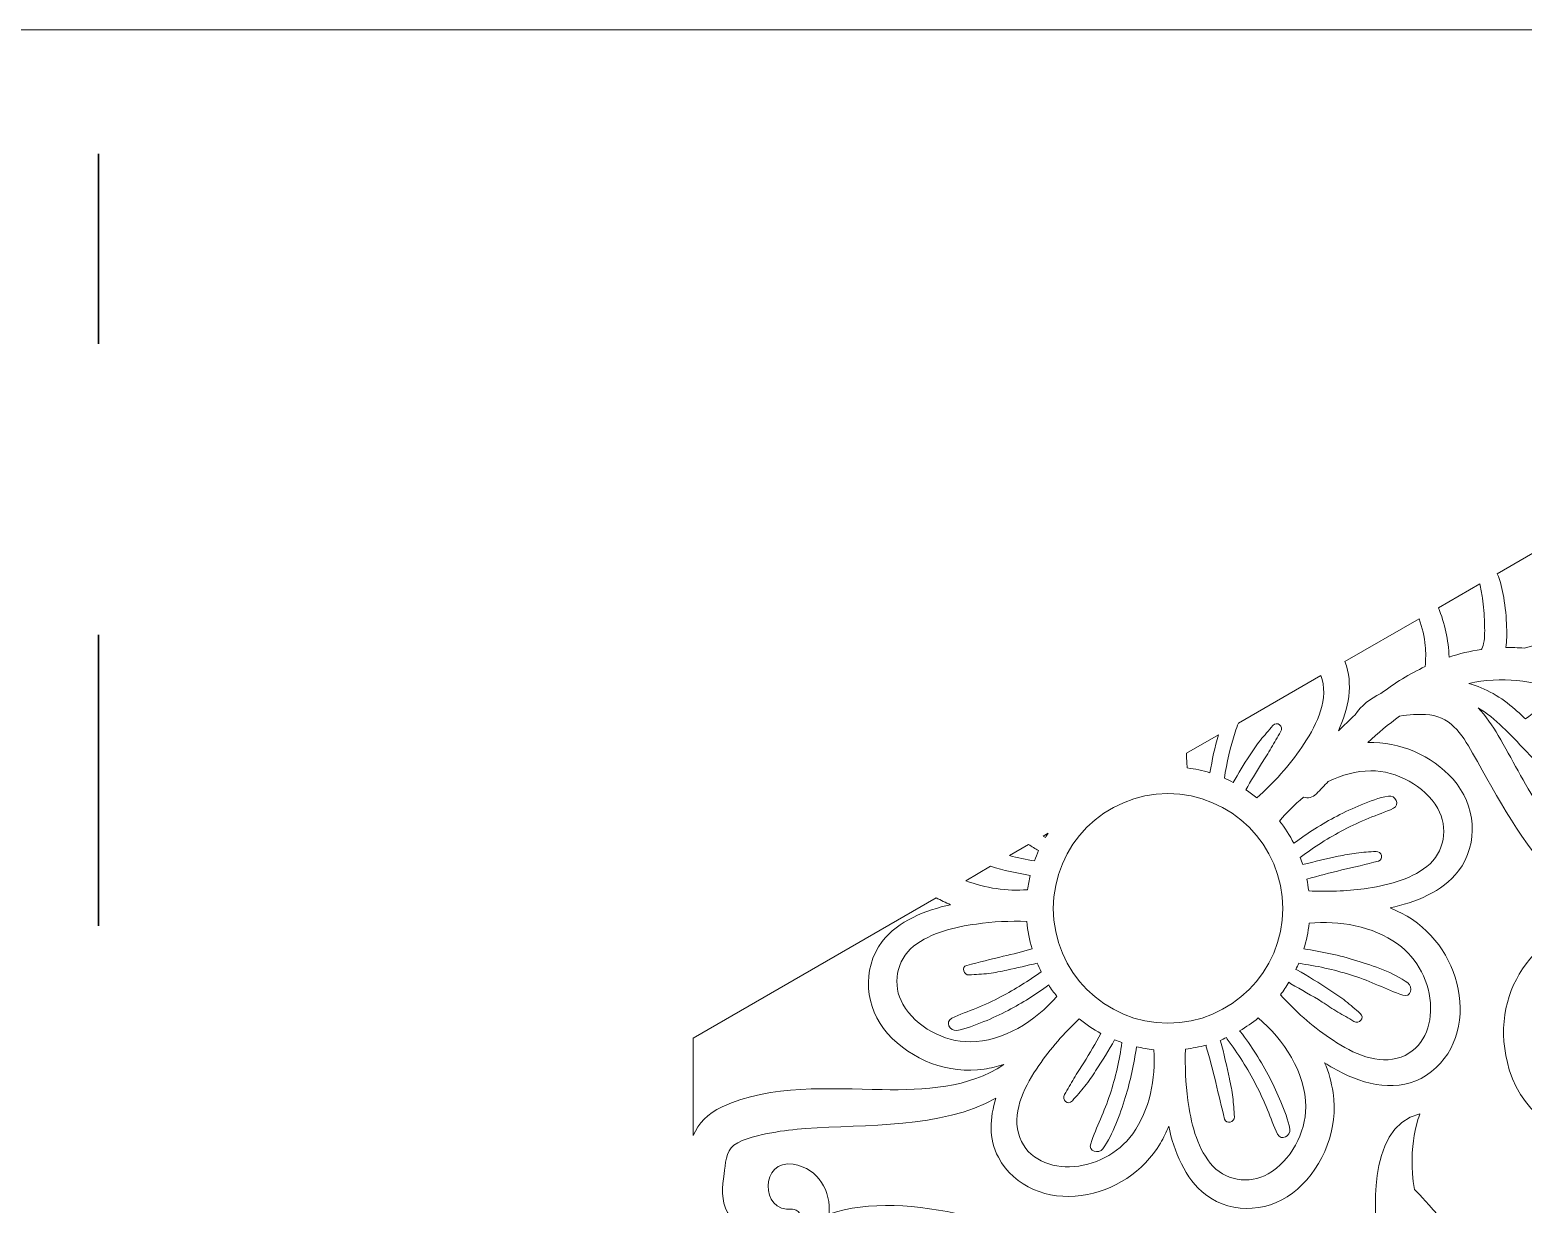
# Model space of a CAD drawing. Extents: x 7 to 992, y -718 to -282.
# Drawn here: x 745.9 to 851.8, y -365.7 to -282.5 of the extents above; entities that cross this region are included whole.
import ezdxf

# ---------------------------------------------------------------- set-up
doc = ezdxf.new("R2010")
doc.units = 0
doc.header["$MEASUREMENT"] = 0
doc.linetypes.add('AI-Linetype-6', pattern=[41.240002, 20.620001, -20.620001])
doc.layers.add('Layer 1', color=7, linetype='Continuous')

msp = doc.modelspace()

# ---------------------------------------------------------------- linework, layer by layer
at = {"layer": 'Layer 1', "color": 7, "linetype": 'AI-Linetype-6', "lineweight": 35, "true_color": 0xfffeff}
msp.add_lwpolyline([(750.8, -510.94), (750.8, -291.27)], dxfattribs=at)
at = {"layer": 'Layer 1', "lineweight": 0}
for points, knots in [([(515.44, -282.48), (515.44, -282.48), (265.44, -282.48), (265.44, -282.48), (265.44, -282.48), (259.14, -282.48), (259.14, -282.48), (259.14, -282.48), (27.26, -282.48), (27.26, -282.48), (27.26, -282.48), (27.26, -282.86), (27.26, -282.86), (27.26, -282.86), (25.9, -282.86), (25.9, -282.86), (25.9, -282.86), (24.9, -282.86), (24.9, -282.86), (24.9, -282.86), (7.49, -306.85), (7.49, -306.85), (7.49, -306.85), (7.49, -496.33), (7.49, -496.33), (7.49, -496.33), (24.9, -524.26), (24.9, -524.26), (24.9, -524.26), (25.04, -524.26), (25.04, -524.26), (25.04, -524.26), (25.9, -525.98), (25.9, -525.98), (25.9, -525.98), (34.58, -543.33), (34.58, -543.33), (34.58, -543.33), (85.48, -645.12), (85.48, -645.12), (85.48, -645.12), (85.48, -693.39), (85.48, -693.39), (85.48, -693.6), (85.49, -693.81), (85.49, -694.02), (85.35, -694.6), (85.27, -695.2), (85.27, -695.83), (85.27, -695.83), (85.27, -710.02), (85.27, -710.02), (85.27, -714.22), (88.67, -717.63), (92.87, -717.63), (92.87, -717.63), (107.07, -717.63), (107.07, -717.63), (107.48, -717.63), (107.89, -717.59), (108.29, -717.52), (108.74, -717.55), (109.19, -717.56), (109.64, -717.56), (109.64, -717.56), (182.16, -717.56), (182.16, -717.56), (182.56, -717.56), (182.97, -717.55), (183.37, -717.53), (183.74, -717.59), (184.13, -717.63), (184.52, -717.63), (184.52, -717.63), (198.72, -717.63), (198.72, -717.63), (202.92, -717.63), (206.32, -714.22), (206.32, -710.02), (206.32, -710.02), (206.32, -695.83), (206.32, -695.83), (206.32, -695.53), (206.3, -695.25), (206.27, -694.96), (206.3, -694.46), (206.32, -693.96), (206.33, -693.45), (206.33, -693.45), (206.33, -645.12), (206.33, -645.12), (206.33, -645.12), (257.2, -543.33), (257.2, -543.33), (257.2, -543.33), (259.14, -539.46), (259.14, -539.46), (259.14, -539.46), (266.76, -524.21), (266.76, -524.21), (266.76, -524.21), (266.76, -645.12), (266.76, -645.12), (266.76, -645.12), (363.47, -645.12), (363.47, -645.12), (363.74, -645.12), (364, -645.1), (364.27, -645.1), (364.76, -645.2), (365.27, -645.25), (365.79, -645.25), (365.79, -645.25), (379.98, -645.25), (379.98, -645.25), (384.18, -645.25), (387.59, -641.84), (387.59, -637.64), (387.59, -637.64), (387.59, -623.45), (387.59, -623.45), (387.59, -623.12), (387.56, -622.8), (387.52, -622.49), (387.56, -621.96), (387.58, -621.43), (387.58, -620.89), (387.58, -620.89), (387.58, -584.63), (387.58, -584.63), (387.58, -584.63), (508.12, -524.36), (508.12, -524.36), (508.12, -524.36), (508.12, -717.56), (508.12, -717.56), (508.12, -717.56), (544.38, -717.56), (544.38, -717.56), (545.28, -717.56), (546.17, -717.51), (547.05, -717.42), (547.05, -717.42), (560.83, -717.42), (560.83, -717.42), (565.03, -717.42), (568.44, -714.01), (568.44, -709.81), (568.44, -709.81), (568.44, -696.13), (568.44, -696.13), (568.53, -695.25), (568.59, -694.36), (568.59, -693.45), (568.59, -693.45), (568.59, -645.12), (568.59, -645.12), (568.59, -645.12), (689.44, -645.12), (689.44, -645.12), (689.44, -645.12), (689.44, -693.39), (689.44, -693.39), (689.44, -693.59), (689.45, -693.79), (689.46, -693.99), (689.34, -694.51), (689.28, -695.06), (689.28, -695.61), (689.28, -695.61), (689.28, -709.81), (689.28, -709.81), (689.28, -714.01), (692.69, -717.42), (696.89, -717.42), (696.89, -717.42), (710.98, -717.42), (710.98, -717.42), (711.84, -717.51), (712.72, -717.56), (713.61, -717.56), (713.61, -717.56), (749.9, -717.56), (749.9, -717.56), (749.9, -717.56), (749.9, -524.21), (749.9, -524.21), (749.9, -524.21), (870.73, -584.62), (870.73, -584.62), (870.73, -584.62), (870.73, -620.95), (870.73, -620.95), (870.73, -621.35), (870.74, -621.75), (870.76, -622.15), (870.71, -622.51), (870.67, -622.87), (870.67, -623.23), (870.67, -623.23), (870.67, -637.43), (870.67, -637.43), (870.67, -641.63), (874.08, -645.04), (878.28, -645.04), (878.28, -645.04), (892.48, -645.04), (892.48, -645.04), (892.58, -645.04), (892.69, -645.03), (892.79, -645.02), (893.49, -645.08), (894.19, -645.12), (894.9, -645.12), (894.9, -645.12), (991.58, -645.12), (991.58, -645.12), (991.58, -645.12), (991.58, -282.48), (991.58, -282.48), (991.58, -282.48), (515.44, -282.48), (515.44, -282.48)], [0, 0, 0, 0, 1, 1, 1, 2, 2, 2, 3, 3, 3, 4, 4, 4, 5, 5, 5, 6, 6, 6, 7, 7, 7, 8, 8, 8, 9, 9, 9, 10, 10, 10, 11, 11, 11, 12, 12, 12, 13, 13, 13, 14, 14, 14, 15, 15, 15, 16, 16, 16, 17, 17, 17, 18, 18, 18, 19, 19, 19, 20, 20, 20, 21, 21, 21, 22, 22, 22, 23, 23, 23, 24, 24, 24, 25, 25, 25, 26, 26, 26, 27, 27, 27, 28, 28, 28, 29, 29, 29, 30, 30, 30, 31, 31, 31, 32, 32, 32, 33, 33, 33, 34, 34, 34, 35, 35, 35, 36, 36, 36, 37, 37, 37, 38, 38, 38, 39, 39, 39, 40, 40, 40, 41, 41, 41, 42, 42, 42, 43, 43, 43, 44, 44, 44, 45, 45, 45, 46, 46, 46, 47, 47, 47, 48, 48, 48, 49, 49, 49, 50, 50, 50, 51, 51, 51, 52, 52, 52, 53, 53, 53, 54, 54, 54, 55, 55, 55, 56, 56, 56, 57, 57, 57, 58, 58, 58, 59, 59, 59, 60, 60, 60, 61, 61, 61, 62, 62, 62, 63, 63, 63, 64, 64, 64, 65, 65, 65, 66, 66, 66, 67, 67, 67, 68, 68, 68, 69, 69, 69, 70, 70, 70, 71, 71, 71, 72, 72, 72, 73, 73, 73, 74, 74, 74, 74]), ([(857.12, -319.79), (857.44, -320.33), (857.92, -320.66), (858.34, -321.1), (859.37, -322.19), (861.23, -321.24), (861.46, -319.95), (861.66, -318.84), (860.88, -317.93), (859.9, -317.74), (859.9, -317.74), (860, -317.51), (860, -317.51), (860.18, -317.13), (860.64, -316.89), (861, -316.72), (861.99, -316.26), (863.25, -316.29), (864.08, -317.05), (866.1, -318.86), (864.74, -321.39), (863.05, -322.83), (862.14, -323.61), (861.08, -324.38), (859.94, -324.81), (858.71, -325.28), (857.3, -325.16), (856.01, -325.36), (854.64, -325.57), (853.27, -325.89), (851.92, -326.31), (851.48, -326.27), (851.04, -326.26), (850.61, -326.26), (850.69, -325.79), (850.68, -325.3), (850.67, -324.82), (850.65, -324.12), (850.58, -323.41), (850.46, -322.72), (850.36, -322.16), (850.26, -321.55), (850, -321.03), (850, -321.03), (856.7, -317.16), (856.7, -317.16), (856.67, -317.31), (856.64, -317.46), (856.62, -317.61), (856.54, -318.37), (856.72, -319.13), (857.12, -319.79)], [0, 0, 0, 0, 1, 1, 1, 2, 2, 2, 3, 3, 3, 4, 4, 4, 5, 5, 5, 6, 6, 6, 7, 7, 7, 8, 8, 8, 9, 9, 9, 10, 10, 10, 11, 11, 11, 12, 12, 12, 13, 13, 13, 14, 14, 14, 15, 15, 15, 16, 16, 16, 17, 17, 17, 17]), ([(849.04, -325.98), (849.04, -325.98), (849.01, -326.13), (849.01, -326.13), (849.01, -326.13), (848.91, -326.35), (848.91, -326.35), (848.91, -326.35), (848.86, -326.41), (848.86, -326.41), (848.08, -326.52), (847.32, -326.7), (846.59, -326.94), (846.55, -325.74), (846.28, -324.54), (845.83, -323.44), (845.83, -323.44), (848.77, -321.74), (848.77, -321.74), (848.82, -322.08), (848.89, -322.41), (848.95, -322.76), (849.03, -323.34), (849.08, -323.92), (849.1, -324.51), (849.12, -325), (849.13, -325.5), (849.04, -325.98)], [0, 0, 0, 0, 1, 1, 1, 2, 2, 2, 3, 3, 3, 4, 4, 4, 5, 5, 5, 6, 6, 6, 7, 7, 7, 8, 8, 8, 9, 9, 9, 9]), ([(839.2, -327.26), (839.2, -327.26), (844.47, -324.23), (844.47, -324.23), (844.68, -324.84), (844.84, -325.52), (844.9, -326.13), (844.95, -326.6), (844.93, -327.11), (844.89, -327.61), (843.79, -328.13), (842.74, -328.78), (841.75, -329.53), (840.99, -329.88), (840.34, -330.38), (839.92, -331.03), (839.52, -331.4), (839.13, -331.78), (838.74, -332.16), (839.44, -330.63), (839.83, -328.84), (839.2, -327.26)], [0, 0, 0, 0, 1, 1, 1, 2, 2, 2, 3, 3, 3, 4, 4, 4, 5, 5, 5, 6, 6, 6, 7, 7, 7, 7]), ([(836.14, -333.32), (835.24, -334.65), (834.15, -335.85), (832.95, -336.92), (832.7, -336.72), (832.45, -336.53), (832.18, -336.36), (832.53, -335.73), (832.89, -335.1), (833.28, -334.49), (833.51, -334.12), (833.76, -333.76), (833.98, -333.38), (834.2, -333), (834.42, -332.62), (834.64, -332.24), (834.87, -331.85), (834.39, -331.45), (834.09, -331.8), (833.79, -332.14), (833.49, -332.48), (833.21, -332.83), (832.92, -333.17), (832.68, -333.56), (832.44, -333.93), (832.03, -334.55), (831.64, -335.19), (831.27, -335.82), (831.06, -335.72), (830.86, -335.62), (830.65, -335.53), (830.82, -334.42), (831.07, -333.32), (831.41, -332.26), (831.48, -332.04), (831.57, -331.83), (831.65, -331.62), (831.65, -331.62), (837.49, -328.25), (837.49, -328.25), (837.53, -328.34), (837.57, -328.43), (837.59, -328.53), (838.02, -330.22), (837.07, -331.97), (836.14, -333.32)], [0, 0, 0, 0, 1, 1, 1, 2, 2, 2, 3, 3, 3, 4, 4, 4, 5, 5, 5, 6, 6, 6, 7, 7, 7, 8, 8, 8, 9, 9, 9, 10, 10, 10, 11, 11, 11, 12, 12, 12, 13, 13, 13, 14, 14, 14, 15, 15, 15, 15]), ([(854.73, -329.36), (854.45, -329.55), (854.17, -329.74), (853.9, -329.93), (853.25, -330.37), (852.63, -330.85), (852.01, -331.32), (851.77, -331.1), (851.53, -330.87), (851.28, -330.66), (850.3, -329.78), (849.19, -329.15), (847.99, -328.81), (850.28, -328.3), (852.56, -328.59), (854.73, -329.36)], [0, 0, 0, 0, 1, 1, 1, 2, 2, 2, 3, 3, 3, 4, 4, 4, 5, 5, 5, 5]), ([(848.26, -333.74), (850.08, -336.99), (851.73, -340.14), (854.36, -342.85), (855.32, -343.83), (856.4, -344.71), (857.54, -345.45), (852.78, -346.18), (849.22, -350.71), (850.86, -356.2), (852.94, -363.13), (863.34, -361.86), (865.66, -368.81), (865.09, -369.37), (864.59, -369.96), (864.2, -370.55), (862.6, -372.98), (860.71, -377.25), (861.29, -380.43), (859.79, -381.16), (858.4, -382.08), (857.15, -383.16), (857.15, -383.16), (853.32, -378.06), (853.32, -378.06), (852.56, -373.47), (844.14, -364.67), (844.14, -364.67), (843.57, -361.61), (844.52, -359.31), (844.52, -359.31), (840.51, -360.27), (841.46, -367.35), (841.46, -367.35), (847.96, -371.17), (849.69, -380.35), (849.69, -380.35), (852.93, -382.22), (854.38, -384.17), (855, -385.3), (854.31, -386.09), (853.69, -386.94), (853.14, -387.84), (850.89, -386.7), (848.4, -385.98), (846.16, -384.81), (843.25, -383.28), (840.41, -381.62), (837.66, -379.8), (832.2, -376.2), (826.85, -372.18), (820.86, -369.46), (816.73, -367.59), (808.15, -364.48), (802.62, -366.43), (802.74, -364.82), (801.92, -363.2), (800.07, -362.89), (797.76, -362.5), (797.65, -366.31), (800.01, -366.08), (800.38, -366.05), (800.78, -366.59), (800.71, -366.94), (800.59, -367.54), (799.61, -367.82), (799.12, -367.9), (797.77, -368.15), (796.1, -367.56), (795.41, -366.31), (794.95, -365.48), (795.03, -364.47), (795.17, -363.57), (795.27, -362.87), (795.28, -361.99), (795.87, -361.54), (796.53, -361.03), (797.76, -360.81), (798.55, -360.66), (799.34, -360.5), (800.15, -360.42), (800.95, -360.36), (805.24, -360.04), (810.55, -360.39), (814.45, -358.2), (814.01, -359.59), (813.92, -361.08), (814.62, -362.39), (815.78, -364.54), (818.15, -365.43), (820.5, -365.1), (822.83, -364.77), (824.92, -363.43), (826.11, -361.4), (826.34, -361.01), (826.53, -360.6), (826.7, -360.19), (827.09, -361.97), (827.84, -363.91), (829.32, -365.04), (831.27, -366.53), (834.02, -366.27), (835.83, -364.66), (837.72, -362.96), (838.74, -360.34), (838.36, -357.81), (838.25, -357.08), (838.05, -356.37), (837.76, -355.69), (837.96, -355.81), (838.14, -355.95), (838.34, -356.06), (840.16, -357.11), (842.61, -357.87), (844.6, -356.8), (846.75, -355.65), (847.64, -353.27), (847.31, -350.92), (846.98, -348.59), (845.64, -346.51), (843.61, -345.31), (843.22, -345.08), (842.81, -344.9), (842.4, -344.72), (844.17, -344.33), (846.12, -343.59), (847.25, -342.1), (848.74, -340.15), (848.48, -337.4), (846.87, -335.6), (845.35, -333.9), (843.09, -332.92), (840.82, -333), (841.54, -332.33), (842.29, -331.7), (843.08, -331.13), (843.74, -331.01), (844.44, -330.99), (844.92, -331.01), (846.61, -331.07), (847.49, -332.37), (848.26, -333.74)], [0, 0, 0, 0, 1, 1, 1, 2, 2, 2, 3, 3, 3, 4, 4, 4, 5, 5, 5, 6, 6, 6, 7, 7, 7, 8, 8, 8, 9, 9, 9, 10, 10, 10, 11, 11, 11, 12, 12, 12, 13, 13, 13, 14, 14, 14, 15, 15, 15, 16, 16, 16, 17, 17, 17, 18, 18, 18, 19, 19, 19, 20, 20, 20, 21, 21, 21, 22, 22, 22, 23, 23, 23, 24, 24, 24, 25, 25, 25, 26, 26, 26, 27, 27, 27, 28, 28, 28, 29, 29, 29, 30, 30, 30, 31, 31, 31, 32, 32, 32, 33, 33, 33, 34, 34, 34, 35, 35, 35, 36, 36, 36, 37, 37, 37, 38, 38, 38, 39, 39, 39, 40, 40, 40, 41, 41, 41, 42, 42, 42, 43, 43, 43, 44, 44, 44, 45, 45, 45, 46, 46, 46, 47, 47, 47, 47]), ([(861.43, -345.12), (857.84, -343.58), (855.09, -340.71), (852.96, -337.5), (851.9, -335.88), (851.05, -334.16), (850.07, -332.49), (849.67, -331.82), (849.21, -331.13), (848.64, -330.53), (849.88, -331.29), (850.93, -332.41), (852.02, -333.59), (853.92, -335.63), (855.9, -337.57), (858.06, -339.33), (861.37, -342.04), (865.6, -344.86), (870, -345.66), (867.24, -346.56), (864.03, -346.23), (861.43, -345.12)], [0, 0, 0, 0, 1, 1, 1, 2, 2, 2, 3, 3, 3, 4, 4, 4, 5, 5, 5, 6, 6, 6, 7, 7, 7, 7]), ([(827.97, -333.75), (827.97, -333.75), (830.23, -332.44), (830.23, -332.44), (829.97, -333.33), (829.78, -334.23), (829.63, -335.14), (829.11, -334.98), (828.57, -334.87), (828.02, -334.8), (827.98, -334.45), (827.97, -334.1), (827.97, -333.75)], [0, 0, 0, 0, 1, 1, 1, 2, 2, 2, 3, 3, 3, 4, 4, 4, 4]), ([(841.03, -335), (842.88, -335), (844.84, -336.06), (845.78, -337.67), (846.57, -339.01), (846.25, -340.81), (845.02, -341.78), (843.78, -342.76), (842.11, -343.14), (840.57, -343.36), (839.27, -343.54), (837.95, -343.58), (836.63, -343.51), (836.6, -343.23), (836.56, -342.96), (836.5, -342.68), (837.32, -342.44), (838.15, -342.23), (838.98, -342.03), (839.85, -341.84), (840.71, -341.62), (841.58, -341.4), (841.98, -341.3), (841.79, -340.69), (841.41, -340.72), (840.94, -340.75), (840.47, -340.77), (840.01, -340.83), (839.58, -340.88), (839.15, -340.98), (838.73, -341.06), (837.89, -341.23), (837.05, -341.43), (836.22, -341.65), (836.16, -341.48), (836.1, -341.31), (836.03, -341.14), (837.01, -340.4), (838.05, -339.75), (839.13, -339.18), (839.71, -338.88), (840.3, -338.61), (840.9, -338.36), (841.48, -338.12), (842.07, -337.93), (842.64, -337.66), (843.15, -337.41), (842.77, -336.71), (842.28, -336.79), (841.61, -336.9), (840.98, -337.16), (840.36, -337.41), (839.77, -337.65), (839.2, -337.92), (838.64, -338.21), (837.57, -338.76), (836.55, -339.42), (835.58, -340.14), (835.29, -339.58), (834.95, -339.05), (834.57, -338.56), (835.05, -337.96), (835.63, -337.39), (836.27, -336.88), (836.57, -336.96), (836.9, -336.91), (837.18, -336.63), (837.46, -336.34), (837.74, -336.05), (838.02, -335.76), (838.97, -335.3), (839.99, -335.01), (841.03, -335)], [0, 0, 0, 0, 1, 1, 1, 2, 2, 2, 3, 3, 3, 4, 4, 4, 5, 5, 5, 6, 6, 6, 7, 7, 7, 8, 8, 8, 9, 9, 9, 10, 10, 10, 11, 11, 11, 12, 12, 12, 13, 13, 13, 14, 14, 14, 15, 15, 15, 16, 16, 16, 17, 17, 17, 18, 18, 18, 19, 19, 19, 20, 20, 20, 21, 21, 21, 22, 22, 22, 23, 23, 23, 24, 24, 24, 24]), ([(834.79, -344.76), (834.79, -349.24), (831.14, -352.89), (826.65, -352.89), (822.17, -352.89), (818.52, -349.24), (818.52, -344.76), (818.52, -340.27), (822.17, -336.62), (826.65, -336.62), (831.14, -336.62), (834.79, -340.27), (834.79, -344.76)], [0, 0, 0, 0, 1, 1, 1, 2, 2, 2, 3, 3, 3, 4, 4, 4, 4]), ([(817.79, -339.63), (817.79, -339.63), (818.15, -339.42), (818.15, -339.42), (818.09, -339.52), (818.01, -339.62), (817.96, -339.72), (817.96, -339.72), (817.79, -339.63), (817.79, -339.63)], [0, 0, 0, 0, 1, 1, 1, 2, 2, 2, 3, 3, 3, 3]), ([(815.4, -341.01), (815.4, -341.01), (816.76, -340.22), (816.76, -340.22), (817, -340.37), (817.23, -340.52), (817.47, -340.66), (817.37, -340.9), (817.27, -341.14), (817.19, -341.39), (816.58, -341.28), (815.99, -341.16), (815.4, -341.01)], [0, 0, 0, 0, 1, 1, 1, 2, 2, 2, 3, 3, 3, 4, 4, 4, 4]), ([(816.88, -342.42), (816.8, -342.75), (816.74, -343.09), (816.69, -343.43), (815.23, -343.54), (813.7, -343.33), (812.32, -342.79), (812.32, -342.79), (814.07, -341.77), (814.07, -341.77), (814.99, -342.06), (815.93, -342.26), (816.88, -342.42)], [0, 0, 0, 0, 1, 1, 1, 2, 2, 2, 3, 3, 3, 4, 4, 4, 4]), ([(806.38, -347.11), (804.9, -349.06), (805.16, -351.82), (806.77, -353.62), (808.46, -355.51), (811.09, -356.53), (813.61, -356.15), (814.09, -356.08), (814.55, -355.96), (815, -355.82), (812.54, -357.5), (809.36, -357.64), (806.38, -357.6), (802.64, -357.54), (798.52, -357.21), (795.03, -358.82), (793.97, -359.31), (793.35, -360), (792.98, -360.85), (792.98, -360.85), (792.98, -353.95), (792.98, -353.95), (792.98, -353.95), (810.21, -344), (810.21, -344), (810.54, -344.18), (810.88, -344.35), (811.23, -344.49), (809.46, -344.88), (807.52, -345.63), (806.38, -347.11)], [0, 0, 0, 0, 1, 1, 1, 2, 2, 2, 3, 3, 3, 4, 4, 4, 5, 5, 5, 6, 6, 6, 7, 7, 7, 8, 8, 8, 9, 9, 9, 10, 10, 10, 10]), ([(813.06, -345.86), (814.25, -345.69), (815.45, -345.64), (816.64, -345.68), (816.7, -346.35), (816.83, -347), (817.01, -347.62), (816.34, -347.81), (815.66, -348), (814.97, -348.15), (814.11, -348.35), (813.25, -348.57), (812.38, -348.79), (811.97, -348.89), (812.17, -349.5), (812.55, -349.47), (813.01, -349.44), (813.48, -349.42), (813.95, -349.36), (814.38, -349.31), (814.81, -349.21), (815.23, -349.13), (815.95, -348.98), (816.66, -348.81), (817.37, -348.63), (817.46, -348.83), (817.56, -349.03), (817.66, -349.24), (816.76, -349.89), (815.81, -350.49), (814.82, -351.01), (814.25, -351.31), (813.66, -351.58), (813.06, -351.82), (812.48, -352.07), (811.89, -352.26), (811.32, -352.53), (810.81, -352.78), (811.18, -353.48), (811.67, -353.4), (812.35, -353.29), (812.97, -353.03), (813.6, -352.78), (814.18, -352.54), (814.75, -352.27), (815.31, -351.98), (816.32, -351.46), (817.28, -350.85), (818.19, -350.18), (818.37, -350.46), (818.56, -350.73), (818.77, -350.99), (817.24, -352.75), (814.98, -354.2), (812.61, -354.21), (810.75, -354.22), (808.79, -353.16), (807.85, -351.55), (807.07, -350.2), (807.38, -348.4), (808.61, -347.44), (809.86, -346.45), (811.52, -346.07), (813.06, -345.86)], [0, 0, 0, 0, 1, 1, 1, 2, 2, 2, 3, 3, 3, 4, 4, 4, 5, 5, 5, 6, 6, 6, 7, 7, 7, 8, 8, 8, 9, 9, 9, 10, 10, 10, 11, 11, 11, 12, 12, 12, 13, 13, 13, 14, 14, 14, 15, 15, 15, 16, 16, 16, 17, 17, 17, 18, 18, 18, 19, 19, 19, 20, 20, 20, 21, 21, 21, 21]), ([(840.28, -352.2), (839.94, -351.9), (839.6, -351.61), (839.25, -351.32), (838.9, -351.04), (838.51, -350.8), (838.14, -350.55), (837.37, -350.04), (836.59, -349.56), (835.8, -349.1), (835.8, -349.1), (835.72, -349.08), (835.72, -349.08), (835.8, -348.93), (835.87, -348.78), (835.94, -348.63), (835.94, -348.63), (836.16, -348.69), (836.16, -348.69), (837.4, -348.86), (838.63, -349.15), (839.82, -349.53), (841.02, -349.91), (842.13, -350.5), (843.31, -350.91), (843.86, -351.1), (844.07, -350.33), (843.67, -350.04), (842.62, -349.28), (841.27, -348.84), (840.04, -348.46), (838.82, -348.07), (837.56, -347.81), (836.29, -347.63), (836.47, -347.04), (836.59, -346.43), (836.66, -345.81), (838.8, -345.59), (841.17, -346), (842.94, -347.27), (844.38, -348.31), (845.23, -349.99), (845.28, -351.77), (845.32, -353.35), (844.54, -354.96), (842.9, -355.38), (841.21, -355.81), (839.46, -354.86), (838.1, -353.93), (836.82, -353.06), (835.67, -352.02), (834.63, -350.87), (834.84, -350.59), (835.04, -350.29), (835.23, -349.99), (835.23, -349.99), (835.37, -350.1), (835.37, -350.1), (836.12, -350.51), (836.86, -350.94), (837.59, -351.39), (837.96, -351.62), (838.32, -351.88), (838.69, -352.1), (839.07, -352.32), (839.46, -352.53), (839.84, -352.76), (840.22, -352.99), (840.63, -352.51), (840.28, -352.2)], [0, 0, 0, 0, 1, 1, 1, 2, 2, 2, 3, 3, 3, 4, 4, 4, 5, 5, 5, 6, 6, 6, 7, 7, 7, 8, 8, 8, 9, 9, 9, 10, 10, 10, 11, 11, 11, 12, 12, 12, 13, 13, 13, 14, 14, 14, 15, 15, 15, 16, 16, 16, 17, 17, 17, 18, 18, 18, 19, 19, 19, 20, 20, 20, 21, 21, 21, 22, 22, 22, 23, 23, 23, 23]), ([(819.87, -358.39), (820.17, -358.05), (820.47, -357.71), (820.75, -357.36), (821.04, -357.02), (821.28, -356.63), (821.52, -356.26), (822, -355.54), (822.44, -354.81), (822.87, -354.07), (823.04, -354.14), (823.21, -354.2), (823.38, -354.26), (823.38, -354.26), (823.38, -354.27), (823.38, -354.27), (823.21, -355.51), (822.93, -356.74), (822.54, -357.93), (822.16, -359.13), (821.57, -360.24), (821.17, -361.43), (820.98, -361.97), (821.74, -362.19), (822.03, -361.79), (822.79, -360.74), (823.23, -359.38), (823.62, -358.16), (823.99, -356.98), (824.24, -355.78), (824.42, -354.56), (824.82, -354.65), (825.22, -354.72), (825.64, -354.77), (825.79, -356.82), (825.37, -359.04), (824.15, -360.73), (823.11, -362.17), (821.44, -363.02), (819.66, -363.07), (818.07, -363.12), (816.46, -362.33), (816.04, -360.69), (815.61, -359), (816.56, -357.25), (817.49, -355.89), (818.31, -354.69), (819.29, -353.59), (820.36, -352.59), (820.84, -352.98), (821.35, -353.33), (821.9, -353.62), (821.51, -354.32), (821.11, -355.02), (820.68, -355.7), (820.45, -356.07), (820.2, -356.43), (819.98, -356.81), (819.76, -357.19), (819.54, -357.57), (819.31, -357.95), (819.08, -358.34), (819.56, -358.74), (819.87, -358.39)], [0, 0, 0, 0, 1, 1, 1, 2, 2, 2, 3, 3, 3, 4, 4, 4, 5, 5, 5, 6, 6, 6, 7, 7, 7, 8, 8, 8, 9, 9, 9, 10, 10, 10, 11, 11, 11, 12, 12, 12, 13, 13, 13, 14, 14, 14, 15, 15, 15, 16, 16, 16, 17, 17, 17, 18, 18, 18, 19, 19, 19, 20, 20, 20, 21, 21, 21, 21]), ([(831.25, -358.13), (831.2, -357.7), (831.1, -357.27), (831.01, -356.84), (830.83, -355.95), (830.62, -355.05), (830.38, -354.17), (830.38, -354.17), (830.35, -354.11), (830.35, -354.11), (830.5, -354.05), (830.65, -353.98), (830.8, -353.91), (830.8, -353.91), (830.84, -354.02), (830.84, -354.02), (831.62, -355.03), (832.3, -356.12), (832.89, -357.25), (833.19, -357.83), (833.46, -358.42), (833.71, -359.02), (833.95, -359.6), (834.14, -360.19), (834.42, -360.75), (834.67, -361.27), (835.36, -360.89), (835.29, -360.4), (835.18, -359.73), (834.92, -359.1), (834.66, -358.47), (834.42, -357.89), (834.16, -357.32), (833.87, -356.76), (833.27, -355.61), (832.57, -354.51), (831.78, -353.48), (831.78, -353.48), (831.73, -353.43), (831.73, -353.43), (832.19, -353.16), (832.64, -352.86), (833.05, -352.52), (834.87, -354.06), (836.41, -356.38), (836.42, -358.82), (836.43, -360.67), (835.37, -362.63), (833.76, -363.57), (832.41, -364.36), (830.61, -364.04), (829.65, -362.81), (828.66, -361.57), (828.28, -359.9), (828.07, -358.36), (827.9, -357.16), (827.85, -355.94), (827.89, -354.73), (828.39, -354.67), (828.88, -354.57), (829.36, -354.44), (829.36, -354.44), (829.37, -354.56), (829.37, -354.56), (829.62, -355.4), (829.84, -356.25), (830.04, -357.1), (830.24, -357.97), (830.46, -358.83), (830.67, -359.69), (830.77, -360.1), (831.38, -359.9), (831.36, -359.53), (831.33, -359.06), (831.3, -358.59), (831.25, -358.13)], [0, 0, 0, 0, 1, 1, 1, 2, 2, 2, 3, 3, 3, 4, 4, 4, 5, 5, 5, 6, 6, 6, 7, 7, 7, 8, 8, 8, 9, 9, 9, 10, 10, 10, 11, 11, 11, 12, 12, 12, 13, 13, 13, 14, 14, 14, 15, 15, 15, 16, 16, 16, 17, 17, 17, 18, 18, 18, 19, 19, 19, 20, 20, 20, 21, 21, 21, 22, 22, 22, 23, 23, 23, 24, 24, 24, 25, 25, 25, 25])]:
    msp.add_open_spline(points, degree=3, knots=knots, dxfattribs=at)

doc.saveas('drawing.dxf')
